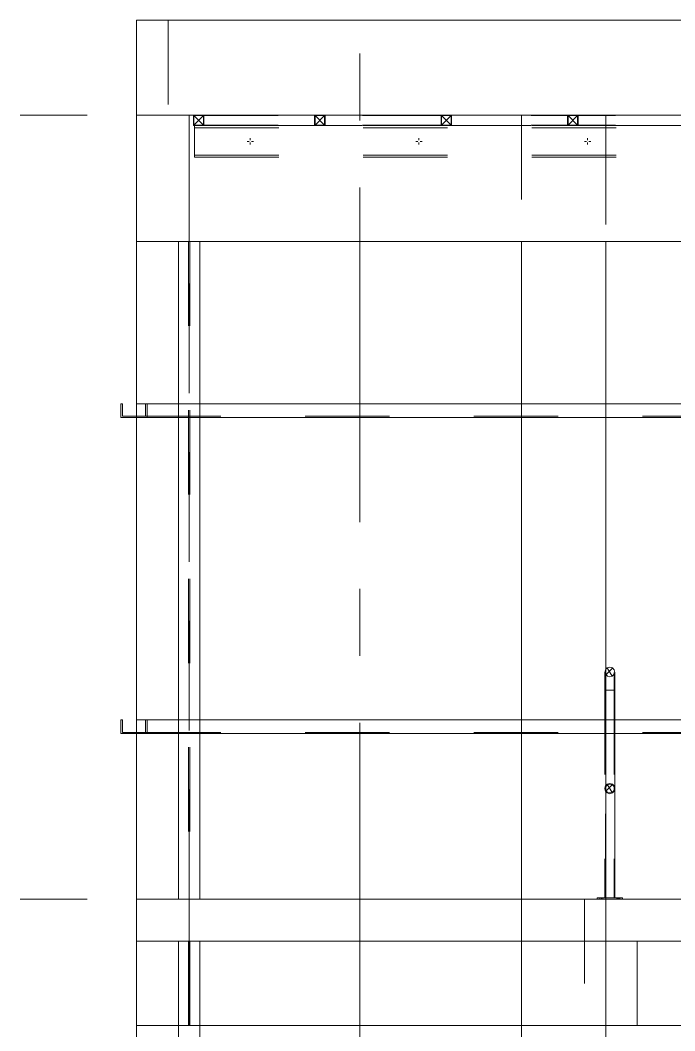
# Model space of a CAD drawing. Header units: millimetres. Extents: x 652937 to 1670132, y 1473552 to 2851037.
# Drawn here: x 663420.958 to 663424.063, y 1524466.157 to 1524470.952 of the extents above; entities that cross this region are included whole.
import ezdxf

# ---------------------------------------------------------------- set-up
doc = ezdxf.new("R2010")
doc.units = ezdxf.units.MM
doc.linetypes.add('XKITLINE00', pattern=[0])
doc.linetypes.add('XKITLINE02', pattern=[4, 2, -2])
for name, color, linetype, lineweight in [('Bolt', 7, 'Continuous', 0), ('Part', 7, 'Continuous', 0), ('S-GRID', 7, 'Continuous', 9)]:
    doc.layers.add(name, color=color, linetype=linetype, lineweight=lineweight)

# ---------------------------------------------------------------- blocks, each defined once
blk = doc.blocks.new('*A15521043')
at = {"layer": 'S-GRID', "color": 7, "linetype": 'XKITLINE00', "lineweight": 0}
for p, q in [((617.019807, 187.120135), (618.607307, 187.120135)), ((620.194807, 187.120135), (628.132307, 187.120135)), ((629.719807, 187.120135), (631.307307, 187.120135))]:
    blk.add_line(p, q, dxfattribs=at)
blk = doc.blocks.new('*A15531044')
at = {"layer": 'Part', "color": 7, "linetype": 'XKITLINE02', "lineweight": 0}
for p, q in [((619.777083, 189.370135), (619.777156, 189.370135)), ((620.527131, 189.370135), (620.527131, 187.120135)), ((619.777083, 187.120135), (640.92216, 187.120135)), ((620.527131, 187.120135), (620.527083, 187.120135))]:
    blk.add_line(p, q, dxfattribs=at)
at = {"layer": 'Part', "color": 7, "linetype": 'XKITLINE00', "lineweight": 0}
for p, q in [((619.777156, 187.120135), (619.777156, 189.370135)), ((619.777156, 189.370135), (635.407177, 189.370135))]:
    blk.add_line(p, q, dxfattribs=at)
blk = doc.blocks.new('*A15561047')
at = {"layer": 'S-GRID', "color": 7, "linetype": 'XKITLINE00', "lineweight": 0}
for p, q in [((617.019807, 168.520135), (618.607307, 168.520135)), ((620.194807, 168.520135), (628.132307, 168.520135)), ((629.719807, 168.520135), (631.307307, 168.520135))]:
    blk.add_line(p, q, dxfattribs=at)
blk = doc.blocks.new('*A15581049')
at = {"layer": 'S-GRID', "color": 7, "linetype": 'XKITLINE00', "lineweight": 0}
for p, q in [((625.077209, 186.989035), (625.077209, 188.576535)), ((625.077209, 177.464035), (625.077209, 185.401535)), ((625.077209, 174.289035), (625.077209, 175.876535)), ((625.077209, 164.764035), (625.077209, 172.701535))]:
    blk.add_line(p, q, dxfattribs=at)
blk = doc.blocks.new('*A16121102')
at = {"layer": 'Part', "color": 7, "linetype": 'XKITLINE02', "lineweight": 0}
for p, q in [((620.777182, 143.670135), (620.777182, 167.520135)), ((620.777182, 167.520135), (621.277198, 167.520135)), ((620.777183, 143.670135), (620.777183, 167.520135)), ((620.777196, 167.520135), (620.777196, 143.670135)), ((621.012183, 167.520135), (621.012183, 143.670135)), ((621.012196, 167.520135), (621.012196, 143.670135)), ((621.042183, 167.520135), (621.042183, 143.670135)), ((621.042196, 167.520135), (621.042196, 143.670135)), ((621.277182, 167.520135), (621.277182, 143.670135)), ((621.277183, 167.520135), (621.277183, 143.670135)), ((621.277196, 167.520135), (621.277196, 143.670135)), ((620.777198, 165.270135), (620.777198, 164.945135)), ((621.277198, 165.270135), (621.277198, 164.945135)), ((620.777198, 157.770135), (620.777198, 157.445135)), ((621.277198, 157.770135), (621.277198, 157.445135)), ((620.777198, 150.270135), (620.777198, 149.945135)), ((621.277198, 150.270135), (621.277198, 149.945135)), ((621.277198, 143.670135), (620.777182, 143.670135))]:
    blk.add_line(p, q, dxfattribs=at)
at = {"layer": 'Part', "color": 7, "linetype": 'XKITLINE00', "lineweight": 0}
for p, q in [((620.777198, 167.520135), (620.777198, 165.270135)), ((621.277198, 167.520135), (621.277198, 165.270135)), ((620.777198, 164.945135), (620.777198, 157.770135)), ((621.277198, 164.945135), (621.277198, 157.770135)), ((620.777198, 157.445135), (620.777198, 150.270135)), ((621.277198, 157.445135), (621.277198, 150.270135)), ((620.777198, 149.945135), (620.777198, 143.670135)), ((621.277198, 149.945135), (621.277198, 143.670135))]:
    blk.add_line(p, q, dxfattribs=at)
blk = doc.blocks.new('*A16131103')
at = {"layer": 'Part', "color": 7, "linetype": 'XKITLINE02', "lineweight": 0}
for p, q in [((621.027156, 168.520135), (619.777091, 168.520135)), ((619.777091, 168.520135), (619.777091, 165.520135)), ((619.777156, 168.520135), (619.777156, 167.520135)), ((621.027091, 168.520135), (621.027091, 152.020135)), ((621.027156, 168.520135), (621.027156, 152.020135)), ((619.777156, 165.270135), (619.777156, 164.945135)), ((619.777156, 157.770135), (619.777156, 157.445135)), ((619.777156, 152.020135), (619.777091, 152.020135)), ((619.777091, 152.020135), (619.777156, 152.020135)), ((620.777183, 152.020135), (621.027156, 152.020135))]:
    blk.add_line(p, q, dxfattribs=at)
at = {"layer": 'Part', "color": 7, "linetype": 'XKITLINE00', "lineweight": 0}
for p, q in [((619.777156, 167.520135), (619.777156, 165.270135)), ((619.777091, 165.520135), (619.777091, 152.020135)), ((619.777156, 164.945135), (619.777156, 157.770135)), ((619.777156, 157.445135), (619.777156, 152.020135)), ((619.777156, 152.020135), (620.777183, 152.020135))]:
    blk.add_line(p, q, dxfattribs=at)
blk = doc.blocks.new('*A16261116')
at = {"layer": 'Part', "color": 7, "linetype": 'XKITLINE02', "lineweight": 0}
for p, q in [((640.922156, 168.520135), (621.027116, 168.520135)), ((621.027116, 168.520135), (621.027116, 165.520135)), ((621.027156, 168.520135), (621.027156, 165.520135)), ((640.922115, 165.520135), (640.922115, 168.520135)), ((640.922115, 168.520135), (640.922156, 168.520135)), ((640.922156, 168.520135), (640.922156, 165.520135)), ((621.027116, 165.520135), (621.277183, 165.520135)), ((633.657194, 165.520135), (634.157194, 165.520135)), ((635.407177, 165.520135), (640.922156, 165.520135)), ((640.922156, 165.520135), (640.922115, 165.520135))]:
    blk.add_line(p, q, dxfattribs=at)
at = {"layer": 'Part', "color": 7, "linetype": 'XKITLINE00', "lineweight": 0}
for p, q in [((621.277183, 165.520135), (633.657194, 165.520135)), ((634.157194, 165.520135), (635.407177, 165.520135))]:
    blk.add_line(p, q, dxfattribs=at)
blk = doc.blocks.new('*A16271117')
at = {"layer": 'Part', "color": 7, "linetype": 'XKITLINE00', "lineweight": 0}
for p, q in [((619.777117, 168.520135), (619.777157, 168.520135)), ((619.777157, 168.520135), (635.407246, 168.520135)), ((619.777157, 167.520135), (619.777157, 168.520135)), ((619.777117, 167.520135), (619.777157, 167.520135)), ((619.777157, 167.520135), (635.407246, 167.520135))]:
    blk.add_line(p, q, dxfattribs=at)
at = {"layer": 'Part', "color": 7, "linetype": 'XKITLINE02', "lineweight": 0}
for p, q in [((619.777117, 168.520135), (619.777117, 167.520135)), ((635.407246, 168.520135), (640.922196, 168.520135)), ((640.922156, 168.520135), (640.922196, 168.520135)), ((640.922156, 168.520135), (640.922156, 167.520135)), ((640.922196, 168.520135), (640.922196, 167.520135)), ((635.407246, 167.520135), (640.922196, 167.520135)), ((640.922156, 167.520135), (640.922196, 167.520135))]:
    blk.add_line(p, q, dxfattribs=at)
blk = doc.blocks.new('*A16291119')
at = {"layer": 'Part', "color": 7, "linetype": 'XKITLINE02', "lineweight": 0}
for p, q in [((630.912156, 187.120135), (628.912115, 187.120135)), ((628.912115, 187.120135), (628.912115, 168.520135)), ((628.912156, 187.120135), (628.912156, 184.120135)), ((630.912115, 168.520135), (630.912115, 187.120135)), ((630.912156, 187.120135), (630.912156, 184.120135)), ((628.912156, 180.270135), (628.912156, 179.945135)), ((630.912156, 180.270135), (630.912156, 179.945135)), ((628.912156, 172.770135), (628.912156, 172.445135)), ((630.912156, 172.770135), (630.912156, 172.445135)), ((628.912115, 168.520135), (630.912156, 168.520135))]:
    blk.add_line(p, q, dxfattribs=at)
at = {"layer": 'Part', "color": 7, "linetype": 'XKITLINE00', "lineweight": 0}
for p, q in [((628.912156, 184.120135), (628.912156, 180.270135)), ((630.912156, 184.120135), (630.912156, 180.270135)), ((628.912156, 179.945135), (628.912156, 172.770135)), ((630.912156, 179.945135), (630.912156, 172.770135)), ((628.912156, 172.445135), (628.912156, 168.520135)), ((630.912156, 172.445135), (630.912156, 168.520135))]:
    blk.add_line(p, q, dxfattribs=at)
blk = doc.blocks.new('*A16311121')
at = {"layer": 'Part', "color": 7, "linetype": 'XKITLINE02', "lineweight": 0}
for p, q in [((630.912156, 168.520135), (628.912115, 168.520135)), ((628.912115, 168.520135), (628.912115, 152.020135)), ((628.912156, 168.520135), (628.912156, 167.520135)), ((630.912115, 152.020135), (630.912115, 168.520135)), ((630.912156, 168.520135), (630.912156, 167.520135)), ((628.912156, 165.270135), (628.912156, 164.945135)), ((630.912156, 165.270135), (630.912156, 164.945135)), ((628.912156, 157.770135), (628.912156, 157.445135)), ((630.912156, 157.770135), (630.912156, 157.445135))]:
    blk.add_line(p, q, dxfattribs=at)
at = {"layer": 'Part', "color": 7, "linetype": 'XKITLINE00', "lineweight": 0}
for p, q in [((628.912156, 167.520135), (628.912156, 165.270135)), ((630.912156, 167.520135), (630.912156, 165.270135)), ((628.912156, 164.945135), (628.912156, 157.770135)), ((630.912156, 164.945135), (630.912156, 157.770135)), ((628.912156, 157.445135), (628.912156, 152.020135)), ((630.912156, 157.445135), (630.912156, 152.020135)), ((628.912115, 152.020135), (630.912156, 152.020135))]:
    blk.add_line(p, q, dxfattribs=at)
blk = doc.blocks.new('*A16331123')
at = {"layer": 'Part', "color": 7, "linetype": 'XKITLINE00', "lineweight": 0}
for p, q in [((619.777157, 172.770135), (635.307139, 172.770135)), ((619.777157, 172.445135), (619.777157, 172.770135)), ((635.307139, 172.770135), (635.307139, 172.445135)), ((635.307139, 172.445135), (619.777157, 172.445135))]:
    blk.add_line(p, q, dxfattribs=at)
at = {"layer": 'Part', "color": 7, "linetype": 'XKITLINE02', "lineweight": 0}
for p, q in [((619.777157, 172.770135), (619.777157, 172.445135)), ((635.307138, 172.445135), (635.307138, 172.770135)), ((619.777157, 172.475135), (635.307139, 172.475135))]:
    blk.add_line(p, q, dxfattribs=at)
blk = doc.blocks.new('*A16351125')
at = {"layer": 'Bolt'}
blk.add_hatch(color=7, dxfattribs=at).paths.add_polyline_path([(631.169, 168.52), (631.169, 168.545), (631.239, 168.545), (631.239, 168.52)], flags=17)
blk.add_hatch(color=7, dxfattribs=at).paths.add_polyline_path([(631.169, 168.52), (631.169, 168.545), (631.239, 168.545), (631.239, 168.52)], flags=17)
at = {"layer": 'Bolt', "color": 7, "linetype": 'XKITLINE02', "lineweight": 0}
for p, q in [((630.769, 168.545), (630.769, 168.52)), ((630.769, 168.545), (630.769, 168.52)), ((630.804, 168.545), (630.804, 168.52)), ((630.804, 168.545), (630.804, 168.52)), ((630.839, 168.545), (630.839, 168.52)), ((630.839, 168.545), (630.839, 168.52))]:
    blk.add_line(p, q, dxfattribs=at)
at = {"layer": 'Bolt', "color": 7, "linetype": 'XKITLINE00', "lineweight": 0}
for p, q in [((631.169, 168.545), (631.169, 168.52)), ((631.169, 168.545), (631.169, 168.52)), ((631.204, 168.545), (631.204, 168.52)), ((631.204, 168.545), (631.204, 168.52)), ((631.239, 168.545), (631.239, 168.52)), ((631.239, 168.545), (631.239, 168.52))]:
    blk.add_line(p, q, dxfattribs=at)
blk = doc.blocks.new('*A16361126')
at = {"layer": 'Part', "color": 7, "linetype": 'XKITLINE02', "lineweight": 0}
for p, q in [((630.704357, 168.545135), (630.912156, 168.545135)), ((630.704357, 168.545135), (630.704357, 168.520135)), ((630.704376, 168.520135), (630.704376, 168.545135)), ((631.304357, 168.520135), (631.304357, 168.545135)), ((631.304376, 168.520135), (630.704357, 168.520135))]:
    blk.add_line(p, q, dxfattribs=at)
at = {"layer": 'Part', "color": 7, "linetype": 'XKITLINE00', "lineweight": 0}
for p, q in [((630.912156, 168.545135), (631.304376, 168.545135)), ((631.304376, 168.545135), (631.304376, 168.520135))]:
    blk.add_line(p, q, dxfattribs=at)
blk = doc.blocks.new('*A16371127')
at = {"layer": 'Part', "color": 7, "linetype": 'XKITLINE02', "lineweight": 0}
for p, q in [((630.882867, 173.473657), (630.882867, 168.545135)), ((630.882867, 173.473657), (630.912156, 173.473657)), ((630.898867, 168.545135), (630.898867, 173.473657)), ((630.9436, 173.473657), (630.94362, 173.473657)), ((630.9436, 173.473657), (630.94362, 173.473657)), ((631.004351, 173.473657), (631.004371, 173.473657)), ((631.004363, 173.473657), (631.004351, 173.473657)), ((631.004351, 173.473657), (631.004371, 173.473657)), ((631.004363, 173.473657), (631.004371, 173.473657)), ((631.109867, 173.473657), (631.109867, 168.545135)), ((631.125867, 172.770135), (631.125867, 172.445135)), ((630.885708, 171.152242), (630.899143, 171.202385)), ((630.899143, 171.202385), (630.943613, 171.246857)), ((630.912999, 171.194385), (630.901708, 171.152242)), ((630.951614, 171.233001), (630.912999, 171.194385)), ((630.943613, 171.246857), (631.004363, 171.263135)), ((631.004363, 171.247135), (630.951614, 171.233001)), ((631.004363, 171.263135), (631.065113, 171.246857)), ((631.057114, 171.233001), (631.004363, 171.247135)), ((631.095731, 171.194385), (631.057114, 171.233001)), ((631.065113, 171.246857), (631.109587, 171.202385)), ((631.107024, 171.152242), (631.095731, 171.194385)), ((631.109587, 171.202385), (631.123024, 171.152242)), ((630.884969, 171.148445), (630.884581, 171.143981)), ((630.884581, 171.143981), (630.884581, 171.139288)), ((630.884581, 171.139288), (630.884969, 171.134825)), ((630.885708, 171.152242), (630.884969, 171.148445)), ((630.884969, 171.134825), (630.885708, 171.131028)), ((630.885708, 171.152242), (630.901708, 171.152242)), ((630.885708, 171.131028), (630.901708, 171.131028)), ((630.899143, 171.080885), (630.885708, 171.131028)), ((630.943613, 171.036413), (630.899143, 171.080885)), ((630.900581, 171.143981), (630.900969, 171.148445)), ((630.900581, 171.139288), (630.900581, 171.143981)), ((630.900969, 171.134825), (630.900581, 171.139288)), ((630.900969, 171.148445), (630.901708, 171.152242)), ((630.901708, 171.131028), (630.900969, 171.134825)), ((630.912115, 171.092184), (630.901708, 171.131028)), ((630.912999, 171.088885), (630.912115, 171.092184)), ((630.912999, 171.088885), (630.951614, 171.050269)), ((631.004363, 171.020135), (630.943613, 171.036413)), ((630.951614, 171.050269), (631.004363, 171.036135)), ((631.004363, 171.036135), (631.057114, 171.050269)), ((631.065113, 171.036413), (631.004363, 171.020135)), ((631.057114, 171.050269), (631.095731, 171.088885)), ((631.109587, 171.080885), (631.065113, 171.036413)), ((631.095731, 171.088885), (631.107024, 171.131028)), ((631.107763, 171.148445), (631.107024, 171.152242)), ((631.123024, 171.152242), (631.107024, 171.152242)), ((631.107763, 171.134825), (631.107024, 171.131028)), ((631.107024, 171.131028), (631.123024, 171.131028)), ((631.107763, 171.148445), (631.108152, 171.143981)), ((631.108152, 171.139288), (631.107763, 171.134825)), ((631.108152, 171.143981), (631.108152, 171.139288)), ((631.123024, 171.131028), (631.109587, 171.080885)), ((631.123763, 171.148445), (631.123024, 171.152242)), ((631.123024, 171.131028), (631.123763, 171.134825)), ((631.124152, 171.143981), (631.123763, 171.148445)), ((631.123763, 171.134825), (631.124152, 171.139288)), ((631.124152, 171.139288), (631.124152, 171.143981)), ((630.882867, 168.545135), (631.125867, 168.545135))]:
    blk.add_line(p, q, dxfattribs=at)
at = {"layer": 'Part', "color": 7, "linetype": 'XKITLINE00', "lineweight": 0}
for p, q in [((630.912156, 173.473657), (630.9436, 173.473657)), ((630.94362, 173.473657), (631.004351, 173.473657)), ((631.004371, 173.473657), (631.125867, 173.473657)), ((631.125867, 173.473657), (631.125867, 172.770135)), ((631.125867, 172.445135), (631.125867, 168.545135))]:
    blk.add_line(p, q, dxfattribs=at)
blk = doc.blocks.new('*A16381128')
at = {"layer": 'Part', "color": 7, "linetype": 'XKITLINE02', "lineweight": 0}
for p, q in [((630.899143, 171.202385), (630.885708, 171.152242)), ((630.943613, 171.246857), (630.899143, 171.202385)), ((630.901708, 171.152242), (630.912999, 171.194385)), ((630.912988, 171.088885), (631.057104, 171.233001)), ((630.912999, 171.194385), (630.951614, 171.233001)), ((631.004363, 171.263135), (630.943613, 171.246857)), ((631.057104, 171.050269), (630.951604, 171.233001)), ((630.951614, 171.233001), (631.004363, 171.247135)), ((631.065113, 171.246857), (631.004363, 171.263135)), ((631.004363, 171.247135), (631.057114, 171.233001)), ((631.057114, 171.233001), (631.095731, 171.194385)), ((631.109587, 171.202385), (631.065113, 171.246857)), ((631.095731, 171.194385), (631.107024, 171.152242)), ((631.123024, 171.152242), (631.109587, 171.202385)), ((630.882866, 171.141635), (630.883495, 171.143981)), ((630.883495, 171.139288), (630.882866, 171.141635)), ((630.883495, 171.143981), (630.884691, 171.148445)), ((630.884691, 171.134825), (630.883495, 171.139288)), ((630.884691, 171.148445), (630.885708, 171.152242)), ((630.885708, 171.131028), (630.884691, 171.134825)), ((630.885708, 171.152242), (630.901708, 171.152242)), ((630.885708, 171.131028), (630.901708, 171.131028)), ((630.885708, 171.131028), (630.899143, 171.080885)), ((630.899495, 171.143981), (630.898866, 171.141635)), ((630.898866, 171.141635), (630.899495, 171.139288)), ((630.899143, 171.080885), (630.943613, 171.036413)), ((630.900691, 171.148445), (630.899495, 171.143981)), ((630.899495, 171.139288), (630.900691, 171.134825)), ((630.901708, 171.152242), (630.900691, 171.148445)), ((630.900691, 171.134825), (630.901708, 171.131028)), ((630.912115, 171.092184), (630.901708, 171.131028)), ((630.912999, 171.088885), (630.912115, 171.092184)), ((630.951614, 171.050269), (630.912999, 171.088885)), ((630.943613, 171.036413), (631.004363, 171.020135)), ((631.004363, 171.036135), (630.951614, 171.050269)), ((631.057114, 171.050269), (631.004363, 171.036135)), ((631.004363, 171.020135), (631.065113, 171.036413)), ((631.095731, 171.088885), (631.057114, 171.050269)), ((631.065113, 171.036413), (631.109587, 171.080885)), ((631.107024, 171.131028), (631.095731, 171.088885)), ((631.108042, 171.148445), (631.107024, 171.152242)), ((631.107024, 171.152242), (631.109867, 171.152242)), ((631.107024, 171.131028), (631.108042, 171.134825)), ((631.107024, 171.131028), (631.109867, 171.131028)), ((631.109238, 171.143981), (631.108042, 171.148445)), ((631.108042, 171.134825), (631.109238, 171.139288)), ((631.109866, 171.141635), (631.109238, 171.143981)), ((631.109238, 171.139288), (631.109866, 171.141635)), ((631.109587, 171.080885), (631.123024, 171.131028)), ((631.109867, 171.152242), (631.123024, 171.152242)), ((631.109867, 171.131028), (631.123024, 171.131028)), ((631.123024, 171.152242), (631.124042, 171.148445)), ((631.124042, 171.134825), (631.123024, 171.131028)), ((631.124042, 171.148445), (631.125238, 171.143981)), ((631.125238, 171.139288), (631.124042, 171.134825)), ((631.125238, 171.143981), (631.125866, 171.141635)), ((631.125866, 171.141635), (631.125238, 171.139288))]:
    blk.add_line(p, q, dxfattribs=at)
blk = doc.blocks.new('*A16391129')
at = {"layer": 'Part', "color": 7, "linetype": 'XKITLINE02', "lineweight": 0}
for p, q in [((630.899113, 173.959385), (630.882835, 173.898635)), ((630.882835, 173.898635), (630.882838, 173.885857)), ((630.882841, 173.848394), (630.882838, 173.885857)), ((630.882843, 173.7888), (630.882841, 173.848394)), ((630.912115, 173.849071), (630.898835, 173.898635)), ((630.898835, 173.898635), (630.898838, 173.885857)), ((630.898841, 173.848394), (630.898838, 173.885857)), ((630.898843, 173.7888), (630.898841, 173.848394)), ((630.912156, 173.972428), (630.899113, 173.959385)), ((630.912969, 173.845885), (630.912115, 173.849071)), ((630.912968, 173.845885), (631.057084, 173.990001)), ((630.951585, 173.807269), (630.912969, 173.845885)), ((631.057084, 173.807269), (630.951584, 173.990001)), ((631.0957, 173.845885), (631.057085, 173.807269)), ((631.109835, 173.898635), (631.0957, 173.845885)), ((631.109838, 173.885857), (631.109835, 173.898635)), ((631.109841, 173.848394), (631.109838, 173.885857)), ((631.109841, 173.848394), (631.109843, 173.7888)), ((630.882845, 173.711135), (630.882843, 173.7888)), ((630.882846, 173.620692), (630.882845, 173.711135)), ((630.882847, 173.473657), (630.882846, 173.620692)), ((630.898845, 173.711135), (630.898843, 173.7888)), ((630.898846, 173.620692), (630.898845, 173.711135)), ((630.898846, 173.620692), (630.898847, 173.473657)), ((631.004335, 173.793135), (630.951585, 173.807269)), ((631.057085, 173.807269), (631.004335, 173.793135)), ((631.109843, 173.7888), (631.109845, 173.711135)), ((631.109845, 173.711135), (631.109846, 173.620692)), ((631.109846, 173.620692), (631.109847, 173.473657)), ((630.912156, 173.473657), (630.882847, 173.473657)), ((630.898847, 173.473657), (630.912156, 173.473657))]:
    blk.add_line(p, q, dxfattribs=at)
at = {"layer": 'Part', "color": 7, "linetype": 'XKITLINE00', "lineweight": 0}
for p, q in [((630.943585, 174.003857), (630.912156, 173.972428)), ((631.004335, 174.020135), (630.943585, 174.003857)), ((631.065085, 174.003857), (631.004335, 174.020135)), ((631.109557, 173.959385), (631.065085, 174.003857)), ((631.125835, 173.898635), (631.109557, 173.959385)), ((631.125838, 173.885857), (631.125835, 173.898635)), ((631.125841, 173.848394), (631.125838, 173.885857)), ((631.125843, 173.7888), (631.125841, 173.848394)), ((631.125845, 173.711135), (631.125843, 173.7888)), ((631.125846, 173.620692), (631.125845, 173.711135)), ((631.125846, 173.620692), (631.125847, 173.473657)), ((630.912156, 173.473657), (631.125847, 173.473657))]:
    blk.add_line(p, q, dxfattribs=at)
blk = doc.blocks.new('*A17381228')
at = {"layer": 'Part', "color": 7, "linetype": 'XKITLINE00', "lineweight": 0}
for p, q in [((619.776803, 187.120135), (619.776809, 187.120135)), ((619.776809, 187.120135), (619.777091, 187.120135)), ((619.776809, 187.120135), (619.776809, 184.120135)), ((619.776803, 184.120135), (619.776809, 184.120135)), ((619.776809, 184.120135), (619.777088, 184.120135))]:
    blk.add_line(p, q, dxfattribs=at)
at = {"layer": 'Part', "color": 7, "linetype": 'XKITLINE02', "lineweight": 0}
for p, q in [((619.777091, 187.120135), (619.777198, 187.120135)), ((619.777198, 187.120135), (621.026809, 187.120135)), ((621.026809, 184.120135), (621.026809, 187.120135)), ((619.777088, 184.120135), (619.777198, 184.120135)), ((619.777198, 184.120135), (621.026809, 184.120135))]:
    blk.add_line(p, q, dxfattribs=at)
blk = doc.blocks.new('*A17391229')
at = {"layer": 'Part', "color": 7, "linetype": 'XKITLINE00', "lineweight": 0}
for p, q in [((619.442151, 180.270135), (619.402147, 180.270135)), ((619.402151, 179.945135), (619.402151, 180.270135)), ((619.442151, 179.975135), (619.442151, 180.270135)), ((619.402147, 179.945135), (619.777086, 179.945135)), ((619.442147, 179.975135), (619.777086, 179.975135))]:
    blk.add_line(p, q, dxfattribs=at)
at = {"layer": 'Part', "color": 7, "linetype": 'XKITLINE02', "lineweight": 0}
for p, q in [((620.027151, 180.270135), (619.987147, 180.270135)), ((619.987151, 179.975135), (619.987151, 180.270135)), ((620.027151, 179.945135), (620.027151, 180.270135)), ((619.777086, 179.975135), (619.987151, 179.975135)), ((619.777086, 179.945135), (620.027151, 179.945135))]:
    blk.add_line(p, q, dxfattribs=at)
blk = doc.blocks.new('*A17401230')
at = {"layer": 'Part', "color": 7, "linetype": 'XKITLINE02', "lineweight": 0}
for p, q in [((621.377101, 187.120135), (621.127084, 187.120135)), ((621.127109, 186.870135), (621.127109, 187.120135)), ((621.139584, 187.107635), (621.364584, 186.882635)), ((621.139584, 186.882635), (621.364584, 187.107635)), ((621.139584, 187.107635), (621.139608, 187.107635)), ((621.139608, 186.882635), (621.139608, 187.107635)), ((621.139608, 187.107635), (621.364601, 187.107635)), ((621.364584, 187.107635), (621.364601, 187.107635)), ((621.364601, 187.107635), (621.364601, 186.882635)), ((621.377101, 186.870135), (621.377101, 187.120135)), ((621.127084, 186.870135), (621.377101, 186.870135)), ((621.139584, 186.882635), (621.139608, 186.882635)), ((621.364601, 186.882635), (621.139608, 186.882635)), ((621.364584, 186.882635), (621.364601, 186.882635)), ((621.377084, 186.870135), (621.377101, 186.870135))]:
    blk.add_line(p, q, dxfattribs=at)
blk = doc.blocks.new('*A17411231')
at = {"layer": 'Part', "color": 7, "linetype": 'XKITLINE02', "lineweight": 0}
for p, q in [((624.252114, 187.120135), (624.002097, 187.120135)), ((624.002114, 186.870135), (624.002114, 187.120135)), ((624.014597, 187.107635), (624.239597, 186.882635)), ((624.014597, 186.882635), (624.239597, 187.107635)), ((624.014597, 187.107635), (624.014614, 187.107635)), ((624.239614, 186.882635), (624.014614, 187.107635)), ((624.014614, 186.882635), (624.239614, 187.107635)), ((624.014614, 186.882635), (624.014614, 187.107635)), ((624.014614, 187.107635), (624.239614, 187.107635)), ((624.239597, 187.107635), (624.239614, 187.107635)), ((624.239614, 187.107635), (624.239614, 186.882635)), ((624.252114, 186.870135), (624.252114, 187.120135)), ((624.002097, 186.870135), (624.252114, 186.870135)), ((624.014597, 186.882635), (624.014614, 186.882635)), ((624.239614, 186.882635), (624.014614, 186.882635)), ((624.239597, 186.882635), (624.239614, 186.882635)), ((624.252097, 186.870135), (624.252114, 186.870135))]:
    blk.add_line(p, q, dxfattribs=at)
blk = doc.blocks.new('*A17441234')
at = {"layer": 'Part', "color": 7, "linetype": 'XKITLINE02', "lineweight": 0}
for p, q in [((619.777198, 187.120135), (619.777113, 187.120135)), ((619.777113, 187.120135), (619.777113, 184.120135)), ((619.777113, 187.120135), (619.777198, 187.120135)), ((635.407246, 187.120135), (642.807246, 187.120135)), ((642.907246, 187.120135), (642.922199, 187.120135)), ((642.922115, 184.120135), (642.922115, 187.120135)), ((642.922199, 184.120135), (642.922199, 187.120135)), ((619.777113, 184.120135), (619.777198, 184.120135)), ((619.777113, 184.120135), (619.777198, 184.120135)), ((635.407246, 184.120135), (642.807246, 184.120135)), ((642.907246, 184.120135), (642.922199, 184.120135))]:
    blk.add_line(p, q, dxfattribs=at)
at = {"layer": 'Part', "color": 7, "linetype": 'XKITLINE00', "lineweight": 0}
for p, q in [((619.777198, 184.120135), (619.777198, 187.120135)), ((619.777198, 187.120135), (635.407246, 187.120135)), ((642.807246, 187.120135), (642.907246, 187.120135)), ((619.777198, 184.120135), (635.407246, 184.120135)), ((642.807246, 184.120135), (642.907246, 184.120135))]:
    blk.add_line(p, q, dxfattribs=at)
blk = doc.blocks.new('*A17451235')
at = {"layer": 'Part', "color": 7, "linetype": 'XKITLINE02', "lineweight": 0}
for p, q in [((621.127109, 187.120135), (633.127126, 187.120135)), ((621.127109, 186.870135), (621.127109, 187.120135)), ((621.139608, 187.107635), (621.139608, 186.882635)), ((621.139608, 187.107635), (633.114626, 187.107635)), ((621.364601, 186.882635), (621.364601, 187.107635)), ((621.377101, 186.870135), (621.377101, 187.120135)), ((632.877118, 186.870135), (632.877118, 187.120135)), ((632.889618, 187.107635), (632.889618, 186.882635)), ((633.114626, 186.882635), (633.114626, 187.107635)), ((633.127126, 186.870135), (633.127126, 187.120135)), ((633.127126, 186.870135), (621.127109, 186.870135)), ((621.139608, 186.882635), (633.114626, 186.882635))]:
    blk.add_line(p, q, dxfattribs=at)
blk = doc.blocks.new('*A17461236')
at = {"layer": 'Bolt', "color": 7, "linetype": 'XKITLINE00', "lineweight": 0}
for p, q in [((622.476959, 186.570135), (622.476959, 186.520185)), ((626.476959, 186.570135), (626.476959, 186.520185)), ((630.476959, 186.570135), (630.476959, 186.520185)), ((634.476959, 186.570135), (634.476959, 186.520185)), ((638.476959, 186.570135), (638.476959, 186.520185)), ((622.401959, 186.495135), (622.451909, 186.495135)), ((622.476959, 186.420135), (622.476959, 186.470085)), ((622.551959, 186.495135), (622.502009, 186.495135)), ((626.401959, 186.495135), (626.451909, 186.495135)), ((626.476959, 186.420135), (626.476959, 186.470085)), ((626.551959, 186.495135), (626.502009, 186.495135)), ((630.401959, 186.495135), (630.451909, 186.495135)), ((630.476959, 186.420135), (630.476959, 186.470085)), ((630.551959, 186.495135), (630.502009, 186.495135)), ((634.401959, 186.495135), (634.451909, 186.495135)), ((634.476959, 186.420135), (634.476959, 186.470085)), ((634.551959, 186.495135), (634.502009, 186.495135)), ((638.401959, 186.495135), (638.451909, 186.495135)), ((638.476959, 186.420135), (638.476959, 186.470085)), ((638.551959, 186.495135), (638.502009, 186.495135))]:
    blk.add_line(p, q, dxfattribs=at)
blk = doc.blocks.new('*A17471237')
at = {"layer": 'Part', "color": 7, "linetype": 'XKITLINE02', "lineweight": 0}
for p, q in [((621.151858, 186.870135), (621.151846, 186.870135)), ((621.151846, 186.870135), (621.151846, 186.820135)), ((621.151846, 186.870135), (639.802062, 186.870135)), ((621.151846, 186.820135), (621.151857, 186.820135)), ((621.151846, 186.820135), (639.802061, 186.820135)), ((621.151857, 186.820135), (621.151857, 186.170135)), ((621.151858, 186.120135), (621.151858, 186.870135)), ((639.802049, 186.820135), (639.802049, 186.870135)), ((639.802061, 186.170135), (639.802061, 186.820135)), ((639.802062, 186.120135), (639.802062, 186.870135)), ((621.151857, 186.170135), (621.151846, 186.170135)), ((621.151846, 186.170135), (621.151846, 186.120135)), ((621.151846, 186.170135), (639.802061, 186.170135)), ((621.151846, 186.120135), (621.151858, 186.120135)), ((621.151846, 186.120135), (639.802062, 186.120135)), ((639.802049, 186.120135), (639.802049, 186.170135))]:
    blk.add_line(p, q, dxfattribs=at)
blk = doc.blocks.new('*A17481238')
at = {"layer": 'Part', "color": 7, "linetype": 'XKITLINE00', "lineweight": 0}
for p, q in [((619.777157, 180.270135), (635.307139, 180.270135)), ((619.777157, 179.945135), (619.777157, 180.270135)), ((635.307139, 180.270135), (635.307139, 179.945135)), ((635.307139, 179.945135), (619.777157, 179.945135))]:
    blk.add_line(p, q, dxfattribs=at)
at = {"layer": 'Part', "color": 7, "linetype": 'XKITLINE02', "lineweight": 0}
for p, q in [((619.777157, 180.270135), (619.777157, 179.945135)), ((635.307138, 179.945135), (635.307138, 180.270135)), ((619.777157, 179.975135), (635.307139, 179.975135))]:
    blk.add_line(p, q, dxfattribs=at)
blk = doc.blocks.new('*A17501240')
at = {"layer": 'Part', "color": 7, "linetype": 'XKITLINE02', "lineweight": 0}
for p, q in [((630.252114, 187.120135), (630.002097, 187.120135)), ((630.002114, 186.870135), (630.002114, 187.120135)), ((630.014597, 187.107635), (630.239597, 186.882635)), ((630.014597, 186.882635), (630.239597, 187.107635)), ((630.014597, 187.107635), (630.014614, 187.107635)), ((630.239614, 186.882635), (630.014614, 187.107635)), ((630.014614, 186.882635), (630.239614, 187.107635)), ((630.014614, 186.882635), (630.014614, 187.107635)), ((630.014614, 187.107635), (630.239614, 187.107635)), ((630.239597, 187.107635), (630.239614, 187.107635)), ((630.239614, 187.107635), (630.239614, 186.882635)), ((630.252114, 186.870135), (630.252114, 187.120135)), ((630.002097, 186.870135), (630.252114, 186.870135)), ((630.014597, 186.882635), (630.014614, 186.882635)), ((630.239614, 186.882635), (630.014614, 186.882635)), ((630.239597, 186.882635), (630.239614, 186.882635)), ((630.252097, 186.870135), (630.252114, 186.870135))]:
    blk.add_line(p, q, dxfattribs=at)
blk = doc.blocks.new('*A17511241')
at = {"layer": 'Part', "color": 7, "linetype": 'XKITLINE02', "lineweight": 0}
for p, q in [((627.252114, 187.120135), (627.002097, 187.120135)), ((627.002114, 186.870135), (627.002114, 187.120135)), ((627.014597, 187.107635), (627.239597, 186.882635)), ((627.014597, 186.882635), (627.239597, 187.107635)), ((627.014597, 187.107635), (627.014614, 187.107635)), ((627.239614, 186.882635), (627.014614, 187.107635)), ((627.014614, 186.882635), (627.239614, 187.107635)), ((627.014614, 186.882635), (627.014614, 187.107635)), ((627.014614, 187.107635), (627.239614, 187.107635)), ((627.239597, 187.107635), (627.239614, 187.107635)), ((627.239614, 187.107635), (627.239614, 186.882635)), ((627.252114, 186.870135), (627.252114, 187.120135)), ((627.002097, 186.870135), (627.252114, 186.870135)), ((627.014597, 186.882635), (627.014614, 186.882635)), ((627.239614, 186.882635), (627.014614, 186.882635)), ((627.239597, 186.882635), (627.239614, 186.882635)), ((627.252097, 186.870135), (627.252114, 186.870135))]:
    blk.add_line(p, q, dxfattribs=at)
blk = doc.blocks.new('*A17701260')
at = {"layer": 'Part', "color": 7, "linetype": 'XKITLINE00', "lineweight": 0}
for p, q in [((619.777084, 168.520135), (619.777092, 168.520135)), ((619.777092, 168.520135), (619.777092, 165.520135)), ((619.777092, 165.520135), (619.777084, 165.520135))]:
    blk.add_line(p, q, dxfattribs=at)
at = {"layer": 'Part', "color": 7, "linetype": 'XKITLINE02', "lineweight": 0}
for p, q in [((621.027092, 168.520135), (619.777092, 168.520135)), ((621.027092, 165.520135), (621.027092, 168.520135)), ((619.777092, 165.520135), (621.027092, 165.520135))]:
    blk.add_line(p, q, dxfattribs=at)
blk = doc.blocks.new('*A17711261')
at = {"layer": 'Part', "color": 7, "linetype": 'XKITLINE02', "lineweight": 0}
for p, q in [((621.027156, 187.120135), (619.777091, 187.120135)), ((619.777091, 187.120135), (619.777091, 184.120135)), ((619.777156, 187.120135), (619.777156, 184.120135)), ((621.027091, 187.120135), (621.027091, 168.520135)), ((621.027156, 187.120135), (621.027091, 187.120135)), ((621.027156, 168.520135), (621.027156, 187.120135)), ((619.777156, 180.270135), (619.777156, 179.945135)), ((619.777156, 172.770135), (619.777156, 172.445135)), ((621.027156, 168.520135), (619.777091, 168.520135)), ((621.027091, 168.520135), (621.027156, 168.520135))]:
    blk.add_line(p, q, dxfattribs=at)
at = {"layer": 'Part', "color": 7, "linetype": 'XKITLINE00', "lineweight": 0}
for p, q in [((619.777091, 184.120135), (619.777091, 168.520135)), ((619.777156, 184.120135), (619.777156, 180.270135)), ((619.777156, 179.945135), (619.777156, 172.770135)), ((619.777156, 172.445135), (619.777156, 168.520135))]:
    blk.add_line(p, q, dxfattribs=at)
blk = doc.blocks.new('*A17731263')
at = {"layer": 'Part', "color": 7, "linetype": 'XKITLINE00', "lineweight": 0}
for p, q in [((619.442151, 172.770135), (619.402147, 172.770135)), ((619.402151, 172.445135), (619.402151, 172.770135)), ((619.442151, 172.475135), (619.442151, 172.770135)), ((619.402147, 172.445135), (619.777086, 172.445135)), ((619.442147, 172.475135), (619.777086, 172.475135))]:
    blk.add_line(p, q, dxfattribs=at)
at = {"layer": 'Part', "color": 7, "linetype": 'XKITLINE02', "lineweight": 0}
for p, q in [((620.027151, 172.770135), (619.987147, 172.770135)), ((619.987151, 172.475135), (619.987151, 172.770135)), ((620.027151, 172.445135), (620.027151, 172.770135)), ((619.777086, 172.475135), (619.987151, 172.475135)), ((619.777086, 172.445135), (620.027151, 172.445135))]:
    blk.add_line(p, q, dxfattribs=at)
blk = doc.blocks.new('*A17741264')
at = {"layer": 'Part', "color": 7, "linetype": 'XKITLINE02', "lineweight": 0}
for p, q in [((620.777182, 168.520135), (620.777182, 184.120135)), ((620.777182, 184.120135), (621.277198, 184.120135)), ((620.777183, 168.520135), (620.777183, 184.120135)), ((620.777196, 184.120135), (620.777196, 168.520135)), ((621.012183, 184.120135), (621.012183, 168.520135)), ((621.012196, 184.120135), (621.012196, 168.520135)), ((621.042183, 184.120135), (621.042183, 168.520135)), ((621.042196, 184.120135), (621.042196, 168.520135)), ((621.277182, 184.120135), (621.277182, 168.520135)), ((621.277183, 184.120135), (621.277183, 168.520135)), ((621.277196, 184.120135), (621.277196, 168.520135)), ((620.777198, 180.270135), (620.777198, 179.945135)), ((621.277198, 180.270135), (621.277198, 179.945135)), ((620.777198, 172.770135), (620.777198, 172.445135)), ((621.277198, 172.770135), (621.277198, 172.445135)), ((621.277198, 168.520135), (620.777182, 168.520135))]:
    blk.add_line(p, q, dxfattribs=at)
at = {"layer": 'Part', "color": 7, "linetype": 'XKITLINE00', "lineweight": 0}
for p, q in [((620.777198, 184.120135), (620.777198, 180.270135)), ((621.277198, 184.120135), (621.277198, 180.270135)), ((620.777198, 179.945135), (620.777198, 172.770135)), ((621.277198, 179.945135), (621.277198, 172.770135)), ((620.777198, 172.445135), (620.777198, 168.520135)), ((621.277198, 172.445135), (621.277198, 168.520135))]:
    blk.add_line(p, q, dxfattribs=at)
blk = doc.blocks.new('*A17751265')
at = {"layer": 'Part', "color": 7, "linetype": 'XKITLINE02', "lineweight": 0}
for p, q in [((640.922115, 168.520135), (621.027084, 168.520135)), ((621.027115, 167.520135), (621.027115, 168.520135)), ((640.922115, 167.520135), (640.922115, 168.520135)), ((646.922084, 168.520135), (646.922115, 168.520135)), ((646.922115, 168.520135), (648.008006, 168.520135)), ((646.922115, 167.520135), (646.922115, 168.520135)), ((648.007908, 168.520135), (648.008006, 168.520135)), ((648.008006, 168.520135), (648.008006, 167.520135)), ((621.027084, 167.520135), (640.922115, 167.520135)), ((646.922084, 167.520135), (648.008006, 167.520135)), ((648.008006, 167.520135), (648.007908, 167.520135))]:
    blk.add_line(p, q, dxfattribs=at)
blk = doc.blocks.new('*A17761266')
at = {"layer": 'Part', "color": 7, "linetype": 'XKITLINE02', "lineweight": 0}
for p, q in [((630.402017, 168.520135), (630.402115, 168.520135)), ((631.652115, 168.520135), (630.402115, 168.520135)), ((630.402115, 168.520135), (630.402115, 165.520135)), ((631.652017, 168.520135), (631.652115, 168.520135)), ((631.652115, 165.520135), (631.652115, 168.520135)), ((630.402017, 165.520135), (630.402115, 165.520135)), ((630.402115, 165.520135), (631.652115, 165.520135)), ((631.652017, 165.520135), (631.652115, 165.520135))]:
    blk.add_line(p, q, dxfattribs=at)
blk = doc.blocks.new('s13')
at = {"color": 7, "lineweight": 0, "xscale": 200, "yscale": 200, "zscale": 200}
for name in ['*A15581049', '*A15531044', '*A15521043', '*A17381228', '*A17441234', '*A17711261', '*A17401230', '*A17451235', '*A17411231', '*A17511241', '*A16291119', '*A17501240', '*A17471237', '*A17461236', '*A17741264', '*A17391229', '*A17481238', '*A16391129', '*A16371127', '*A17731263', '*A16331123', '*A16381128', '*A15561047', '*A16131103', '*A16271117', '*A17701260', '*A16261116', '*A17751265', '*A16311121', '*A17761266', '*A16361126', '*A16351125', '*A16121102']:
    blk.add_blockref(name, (-125633.2, 57033.4), dxfattribs=at)

msp = doc.modelspace()

# ---------------------------------------------------------------- block references
at = {"color": 7, "xscale": 0.001, "yscale": 0.001, "zscale": 0.001}
msp.add_blockref('s13', (663423.1875, 1524376.0443), dxfattribs=at)

doc.saveas('drawing.dxf')
